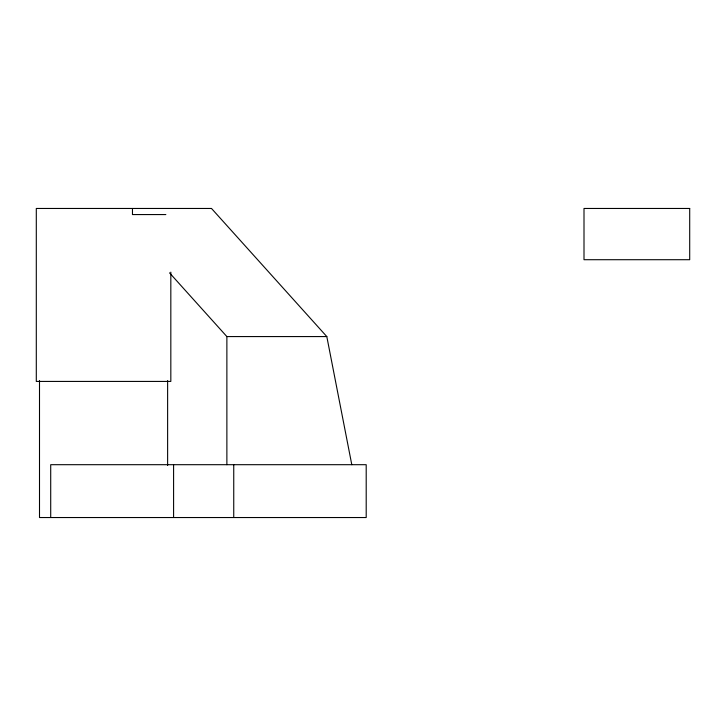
<?xml version="1.0" encoding="UTF-8"?>
<svg xmlns="http://www.w3.org/2000/svg" width="726" height="726" viewBox="0 0 726 726"><rect width="100%" height="100%" fill="white"/><g stroke="black" fill="none" stroke-linecap="round" stroke-linejoin="round"><path stroke-width="1.09" d="M165.846 214.569L132.468 214.569L132.468 208.462M169.539 272.876L226.875 336.574L326.809 336.574L351.792 464.694M326.809 336.574L211.502 208.462L36.3 208.462L36.3 381.422L170.828 381.422L170.828 272.159M233.745 464.694L233.745 517.538M226.875 336.574L226.875 464.694M173.587 464.694L173.587 517.538M167.624 380.551L167.624 465.466M50.711 517.538L50.711 464.694L366.203 464.694L366.203 517.538L39.503 517.538L39.503 380.551M689.7 208.462L584.003 208.462L584.003 259.708L689.7 259.708L689.7 208.462"/></g></svg>
